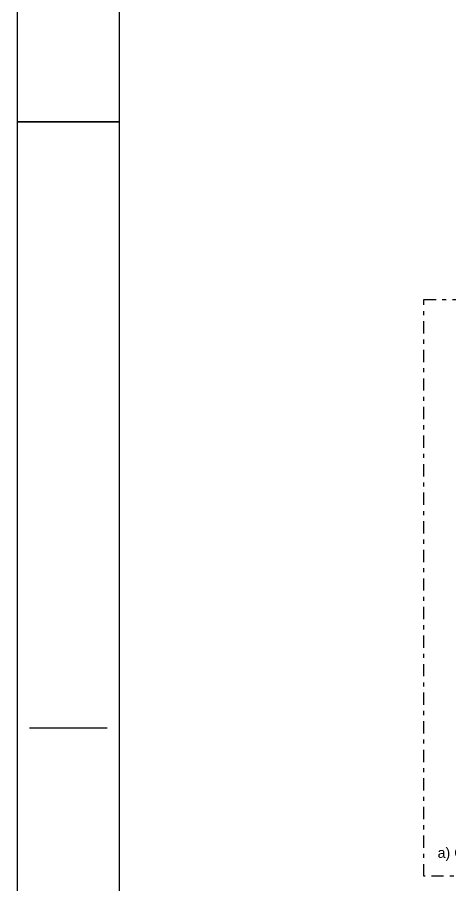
# Model space of a CAD drawing. Extents: x 0 to 119, y 0 to 84.
# Drawn here: x 0 to 10.61, y 10.98 to 32.26 of the extents above; entities that cross this region are included whole.
import ezdxf

# ---------------------------------------------------------------- set-up
doc = ezdxf.new("R2010")
doc.units = 0
doc.header["$MEASUREMENT"] = 0
doc.linetypes.add('ESTILO_TQS_0003', pattern=[0.9199999999999999, 0.3, -0.15, 0.02, -0.15, 0.3])
for name, color, linetype in [('1', 1, 'CONTINUOUS'), ('2', 2, 'CONTINUOUS'), ('7', 7, 'CONTINUOUS')]:
    doc.layers.add(name, color=color, linetype=linetype)
doc.styles.add('TQS_ARIAL', font='arial.ttf')

msp = doc.modelspace()

# ---------------------------------------------------------------- linework, layer by layer
at = {"layer": '1', "linetype": 'Continuous'}
msp.add_lwpolyline([(81.900062, -5.8e-05), (63.400062, -5.8e-05), (63.400062, 0.999942), (63.400062, -5.8e-05), (44.900062, -5.8e-05), (44.900062, 0.999942), (44.900062, -5.8e-05), (32.900062, -5.8e-05), (32.900062, 0.999942), (32.900062, -5.8e-05), (21.000062, -5.8e-05), (21.000062, 0.999942), (21.000062, -5.8e-05), (6.2e-05, -5.8e-05), (6.2e-05, 29.699942), (2.500062, 29.699942), (6.2e-05, 29.699942), (6.2e-05, 59.399942), (2.500062, 59.399942), (6.2e-05, 59.399942), (6.2e-05, 84.099942)], dxfattribs=at)
at = {"layer": '2', "linetype": 'ESTILO_TQS_0003'}
msp.add_lwpolyline([(9.952901, 25.348595), (30.037525, 25.348595), (30.037525, 11.21229), (9.952901, 11.21229), (9.952901, 25.348595)], dxfattribs=at)
at = {"layer": '7', "linetype": 'Continuous'}
for p, q in [((2.500062, 0.999942), (2.500062, 83.099942)), ((0.300062, 14.849942), (2.200062, 14.849942))]:
    msp.add_line(p, q, dxfattribs=at)

# ---------------------------------------------------------------- texts
at = {"layer": '2', "linetype": 'Continuous', "style": 'TQS_ARIAL'}
msp.add_text('a) CARGAS DE ACORDO COM A NBR6120,  Fd= 1.500 kg;', height=0.25, dxfattribs=at).set_placement((10.291023, 11.663767))

doc.saveas('drawing.dxf')
